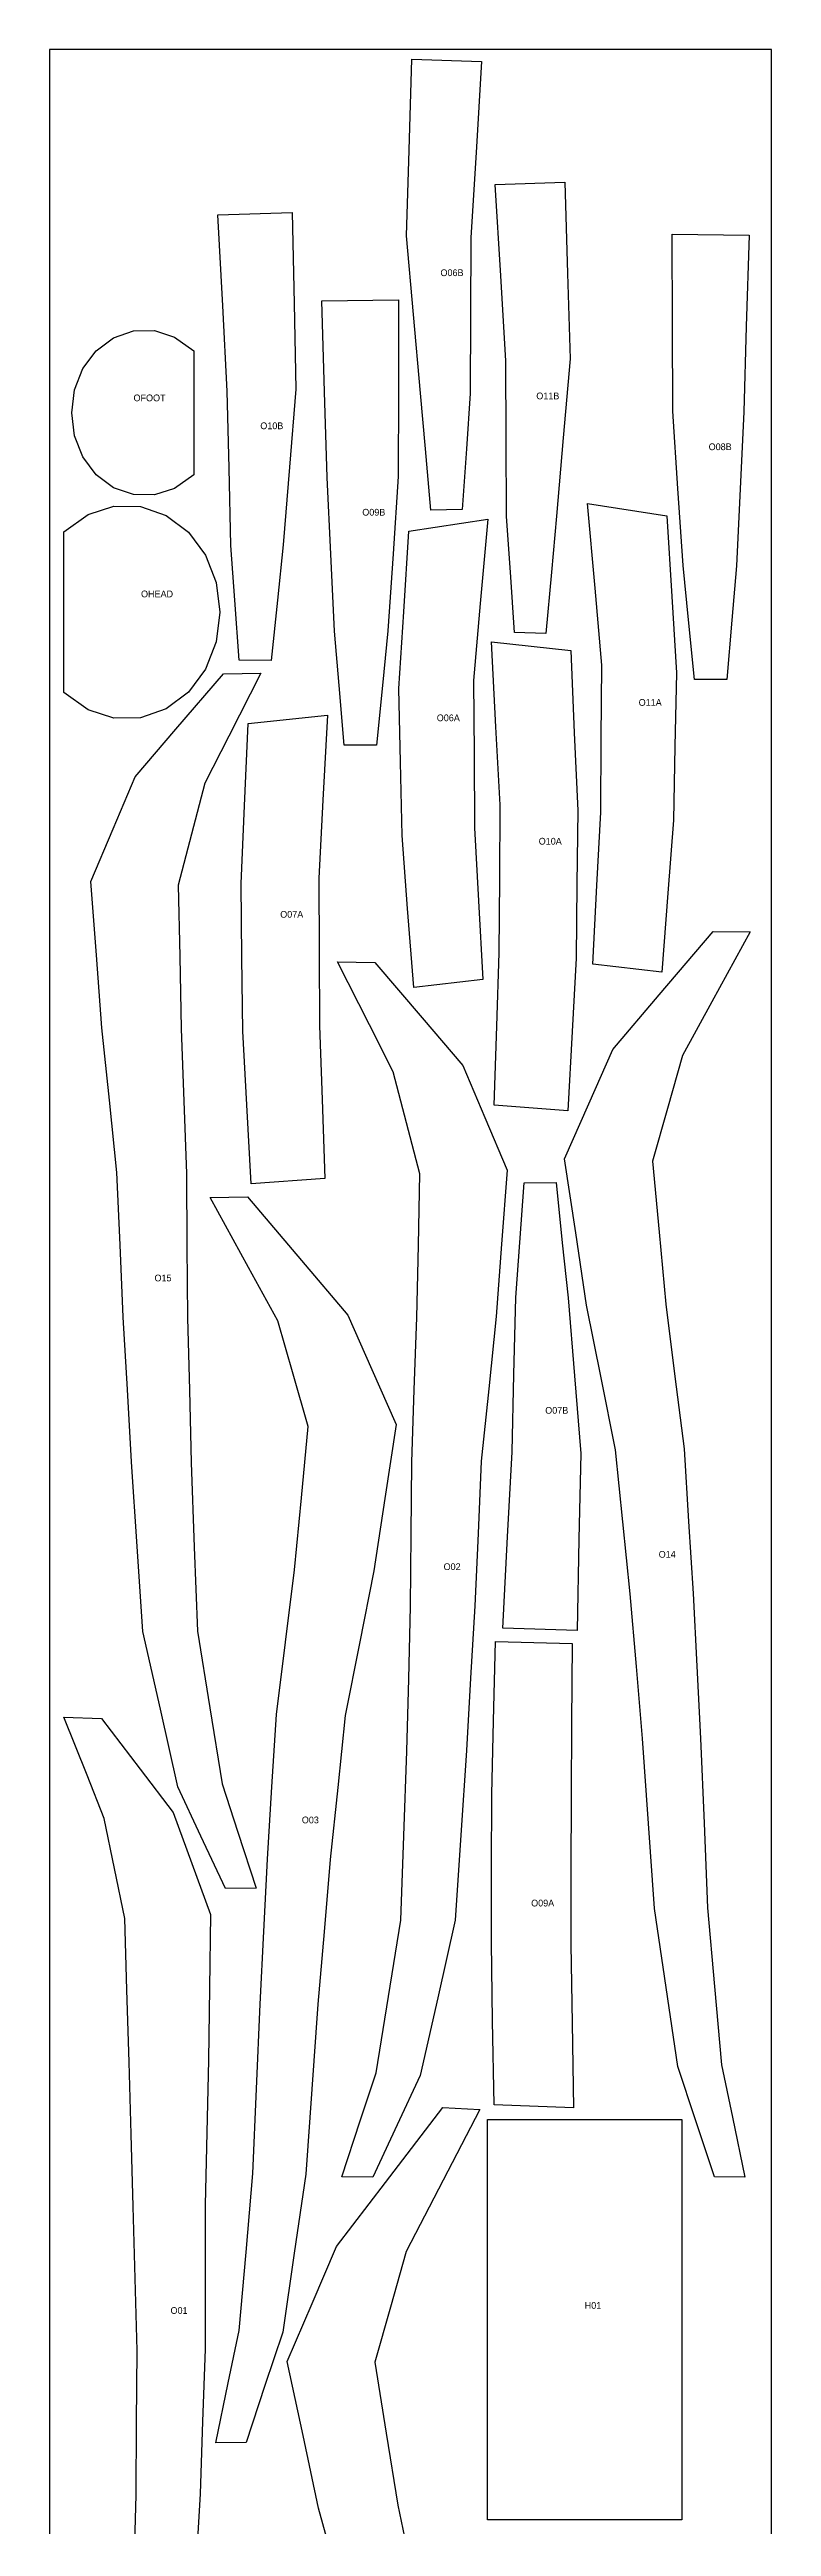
# Model space of a CAD drawing. Header units: millimetres. Extents: x 0 to 1500, y 0 to 7923.
# Drawn here: x 0 to 1500, y 2776 to 7923 of the extents above; entities that cross this region are included whole.
import ezdxf

# ---------------------------------------------------------------- set-up
doc = ezdxf.new("R2010")
doc.units = ezdxf.units.MM
for name, color, linetype in [('H01', 7, 'Continuous'), ('O01', 7, 'Continuous'), ('O02', 7, 'Continuous'), ('O03', 7, 'Continuous'), ('O06A', 7, 'Continuous'), ('O06B', 7, 'Continuous'), ('O07A', 7, 'Continuous'), ('O07B', 7, 'Continuous'), ('O08B', 7, 'Continuous'), ('O09A', 7, 'Continuous'), ('O09B', 7, 'Continuous'), ('O10A', 7, 'Continuous'), ('O10B', 7, 'Continuous'), ('O11A', 7, 'Continuous'), ('O11B', 7, 'Continuous'), ('O13', 7, 'Continuous'), ('O14', 7, 'Continuous'), ('O15', 7, 'Continuous'), ('OFOOT', 7, 'Continuous'), ('OHEAD', 7, 'Continuous')]:
    doc.layers.add(name, color=color, linetype=linetype)

msp = doc.modelspace()

# ---------------------------------------------------------------- linework, layer by layer
msp.add_lwpolyline([(0, 0), (1500, 0), (1500, 7923.5), (0, 7923.5)], close=True)
at = {"layer": 'H01'}
msp.add_lwpolyline([(1314, 2790), (910, 2790), (910, 2843), (910, 2866.5), (910, 2893.1), (910, 2923.1), (910, 2956.3), (910, 2992.6), (910, 3031.7), (910, 3073), (910, 3116.2), (910, 3160.7), (910, 3205.7), (910, 3250.8), (910, 3295.2), (910, 3338.4), (910, 3379.8), (910, 3418.9), (910, 3455.2), (910, 3488.4), (910, 3518.3), (910, 3544.9), (910, 3568.5), (910, 3621.4), (1314, 3621.4), (1314, 3589.6), (1314, 3568.5), (1314, 3544.9), (1314, 3518.3), (1314, 3488.4), (1314, 3455.2), (1314, 3418.9), (1314, 3379.8), (1314, 3338.4), (1314, 3295.2), (1314, 3250.8), (1314, 3205.7), (1314, 3160.7), (1314, 3116.2), (1314, 3073), (1314, 3031.7), (1314, 2992.6), (1314, 2956.3), (1314, 2923.1), (1314, 2893.1), (1314, 2866.5), (1314, 2843), (1314, 2821.8), (1314, 2790)], close=True, dxfattribs=at)
at = {"layer": 'O01'}
msp.add_lwpolyline([(174.8, 2665.8), (180.1, 2841.3), (180.9, 2991.3), (181.8, 3141.3), (177.8, 3291.1), (173.7, 3441), (169.5, 3590.9), (165.2, 3740.9), (160.8, 3890.8), (156.5, 4039.7), (135, 4143.5), (113.6, 4247.4), (78, 4337.1), (30, 4457.8), (30, 4457.8), (107.9, 4454.8), (188.2, 4349.5), (256.7, 4259.8), (295.4, 4153.9), (334.2, 4047.6), (332.2, 3895.3), (330.3, 3745), (326.6, 3594.7), (323.1, 3444.6), (323.1, 3294.7), (323.2, 3144.4), (318, 2993.9), (312.8, 2843.5), (302.3, 2667.7)], dxfattribs=at)
at = {"layer": 'O02'}
msp.add_lwpolyline([(598, 6027.2), (675.6, 6025.8), (774.3, 5910.8), (858.8, 5812.3), (904.6, 5703.8), (950.8, 5594.4), (939.4, 5441.1), (928.3, 5290.5), (912.6, 5139.8), (897, 4989.6), (890.3, 4839.7), (883.6, 4689.4), (875, 4538.9), (866.3, 4388.5), (854.6, 4212.5), (842.9, 4035.6), (806.7, 3874.5), (770.4, 3713.1), (722.3, 3610.4), (671.4, 3502), (607.3, 3502.7), (645.6, 3619), (678.4, 3718.9), (704, 3877.4), (729.7, 4036.2), (736.1, 4211.4), (742.6, 4387.2), (746.4, 4537.4), (750.1, 4687.6), (751.4, 4837.6), (752.6, 4987.8), (757.9, 5138.2), (763.2, 5288.3), (766.4, 5438.4), (769.5, 5586.9), (741.9, 5692.6), (714.1, 5798.7), (664.5, 5896.4), (598, 6027.2)], close=True, dxfattribs=at)
at = {"layer": 'O03'}
msp.add_lwpolyline([(334, 5537.9), (411.2, 5538.8), (523.5, 5406.6), (619.8, 5293.3), (669.5, 5180.5), (719.9, 5066), (696.7, 4912.3), (674, 4761.8), (644, 4611.2), (614.1, 4461.5), (598.7, 4311.9), (583.3, 4161.8), (570.4, 4011.4), (557.6, 3861.1), (545.1, 3684.9), (532.6, 3508.2), (508.6, 3344.1), (484.4, 3179.5), (447.6, 3068.7), (408.4, 2950.7), (345.3, 2950), (371.1, 3074.3), (393.7, 3183.3), (408.2, 3346.2), (422.7, 3509.4), (430, 3685.3), (437.3, 3861.6), (445, 4012.1), (452.7, 4162.6), (462.1, 4312.7), (471.6, 4463.2), (490.4, 4613.8), (509.1, 4763.8), (523.2, 4913.7), (537.1, 5061.6), (505.9, 5170.9), (474.4, 5281.1), (413.7, 5392.1), (334, 5537.9)], close=True, dxfattribs=at)
at = {"layer": 'O06A'}
msp.add_lwpolyline([(746.3, 6922.6), (910.6, 6947.6), (895.1, 6771.9), (881.2, 6612), (882.2, 6459.2), (883.3, 6306.2), (891.4, 6154.2), (900, 5990.6), (756.6, 5974), (744.1, 6138.1), (732.5, 6290), (729.3, 6442.8), (726, 6595.9), (735.9, 6754.6), (746.3, 6922.6)], close=True, dxfattribs=at)
at = {"layer": 'O06B'}
msp.add_lwpolyline([(752.8, 7903.5), (897.7, 7898.8), (886.3, 7709.4), (875.7, 7532.6), (874.9, 7371.1), (874.1, 7208.9), (866.1, 7093.6), (857.4, 6967.9), (792.3, 6966), (780.9, 7093.4), (770.5, 7209.6), (756.3, 7372.6), (742, 7536.4), (747.2, 7714.3), (752.8, 7903.5)], close=True, dxfattribs=at)
at = {"layer": 'O07A'}
msp.add_lwpolyline([(412.9, 6522.8), (577.6, 6540.4), (568, 6363.8), (559.3, 6201.5), (560.2, 6048), (561.1, 5894.4), (566.2, 5741.7), (571.7, 5577.5), (418.6, 5566), (409.7, 5730.5), (401.5, 5883.1), (399.8, 6036.7), (398, 6190.3), (405.2, 6351.6), (412.9, 6522.8)], close=True, dxfattribs=at)
at = {"layer": 'O07B'}
msp.add_lwpolyline([(1096.1, 4638), (942, 4642.8), (951.8, 4832.4), (961, 5009.5), (965, 5169.6), (968.9, 5330.2), (977.1, 5443.9), (986.2, 5568.4), (1052.5, 5569), (1065.4, 5443.5), (1077.3, 5328.9), (1090.5, 5167.4), (1103.7, 5005.5), (1100, 4827.5), (1096.1, 4638)], close=True, dxfattribs=at)
at = {"layer": 'O08B'}
msp.add_lwpolyline([(1294, 7539.5), (1453.4, 7537.5), (1447.8, 7347.8), (1442.5, 7170.2), (1435, 7010.5), (1427.6, 6850.7), (1417.8, 6737.8), (1407.1, 6614.1), (1340.1, 6614), (1327.7, 6738), (1316.4, 6851.3), (1305.6, 7011.5), (1294.8, 7171.9), (1294.4, 7349.8), (1294, 7539.5)], close=True, dxfattribs=at)
at = {"layer": 'O09A'}
msp.add_lwpolyline([(1088.9, 3646), (923.6, 3652.3), (920.7, 3826.5), (918, 3989.5), (918.5, 4143.4), (919, 4297.4), (922.8, 4450.3), (926.9, 4615.2), (1085.6, 4611.1), (1084.6, 4446.3), (1083.7, 4293.4), (1083.3, 4139.4), (1082.9, 3985.5), (1085.7, 3822.1), (1088.9, 3646)], close=True, dxfattribs=at)
at = {"layer": 'O09B'}
msp.add_lwpolyline([(566, 7401.5), (725.4, 7403.5), (725, 7213.8), (724.6, 7035.9), (713.8, 6875.5), (703, 6715.3), (691.7, 6602), (679.3, 6478), (612.3, 6478.1), (601.6, 6601.8), (591.8, 6714.7), (584.3, 6874.5), (576.9, 7034.2), (571.6, 7211.8), (566, 7401.5)], close=True, dxfattribs=at)
at = {"layer": 'O10A'}
msp.add_lwpolyline([(918, 6692.5), (1082.8, 6674.8), (1090.4, 6503.6), (1097.7, 6342.3), (1095.9, 6188.7), (1094.2, 6035.1), (1085.9, 5882.5), (1077, 5718), (923.9, 5729.5), (929.4, 5893.8), (934.5, 6046.4), (935.5, 6200), (936.4, 6353.5), (927.6, 6515.8), (918, 6692.5)], close=True, dxfattribs=at)
at = {"layer": 'O10B'}
msp.add_lwpolyline([(350, 7580.1), (504.1, 7585), (508, 7395.5), (511.7, 7217.5), (498.5, 7055.5), (485.3, 6894.1), (473.4, 6779.4), (460.5, 6654), (394.2, 6654.6), (385.1, 6779.1), (376.9, 6892.8), (373, 7053.4), (369, 7213.5), (359.8, 7390.6), (350, 7580.1)], close=True, dxfattribs=at)
at = {"layer": 'O11A'}
msp.add_lwpolyline([(1118, 6979.7), (1282.3, 6954.6), (1292.7, 6786.6), (1302.7, 6627.9), (1299.5, 6474.8), (1296.2, 6322), (1284.6, 6170.1), (1272, 6006), (1128.6, 6022.7), (1137.3, 6186.2), (1145.4, 6338.3), (1146.5, 6491.3), (1147.6, 6644), (1133.6, 6804), (1118, 6979.7)], close=True, dxfattribs=at)
at = {"layer": 'O11B'}
msp.add_lwpolyline([(926, 7642.8), (1070.9, 7647.5), (1076.4, 7458.3), (1081.7, 7280.4), (1067.4, 7116.6), (1053.1, 6953.6), (1042.8, 6837.4), (1031.4, 6710), (966.3, 6711.9), (957.6, 6837.6), (949.6, 6952.9), (948.8, 7115.1), (948, 7276.6), (937.4, 7453.4), (926, 7642.8)], close=True, dxfattribs=at)
at = {"layer": 'O13'}
msp.add_lwpolyline([(600.4, 2663.7), (559, 2814.2), (526.9, 2964.6), (494, 3118.4), (545.6, 3239.2), (596.4, 3357.8), (698, 3490.8), (817, 3646.4), (817, 3646.4), (894.2, 3642.3), (808.2, 3476.8), (741, 3347.5), (708.2, 3231.7), (675.7, 3117.3), (699.5, 2969.9), (723.6, 2820.2), (754.7, 2670.4)], dxfattribs=at)
at = {"layer": 'O14'}
msp.add_lwpolyline([(1378.7, 6090.8), (1455.9, 6089.9), (1376.2, 5944.1), (1315.5, 5833.1), (1284, 5722.9), (1252.8, 5613.6), (1266.7, 5465.7), (1280.8, 5315.8), (1299.5, 5165.8), (1318.4, 5015.2), (1327.8, 4864.7), (1337.2, 4714.6), (1344.9, 4564.1), (1352.7, 4413.6), (1360, 4237.3), (1367.2, 4061.4), (1381.7, 3898.2), (1396.2, 3735.3), (1418.8, 3626.3), (1444.6, 3502), (1381.5, 3502.7), (1342.3, 3620.7), (1305.5, 3731.5), (1281.3, 3896.1), (1257.3, 4060.2), (1244.8, 4236.9), (1232.3, 4413.1), (1219.5, 4563.4), (1206.6, 4713.8), (1191.2, 4863.9), (1175.8, 5013.5), (1146, 5163.2), (1116, 5313.8), (1093.2, 5464.3), (1070, 5618), (1120.4, 5732.5), (1170.1, 5845.3), (1266.4, 5958.6), (1378.7, 6090.8)], close=True, dxfattribs=at)
at = {"layer": 'O15'}
msp.add_lwpolyline([(361.3, 6625.8), (438.8, 6627.3), (372.4, 6496.4), (322.7, 6398.6), (295, 6292.6), (267.3, 6186.9), (270.4, 6038.4), (273.6, 5888.3), (278.9, 5738.2), (284.3, 5587.8), (285.5, 5437.6), (286.8, 5287.6), (290.5, 5137.4), (294.3, 4987.2), (300.7, 4811.4), (307.2, 4636.2), (332.8, 4477.4), (358.4, 4318.9), (391.2, 4219), (429.5, 4102.7), (365.4, 4102), (314.6, 4210.4), (266.5, 4313.1), (230.2, 4474.5), (194, 4635.6), (182.3, 4812.5), (170.6, 4988.5), (161.9, 5138.9), (153.3, 5289.4), (146.6, 5439.7), (139.9, 5589.6), (124.3, 5739.8), (108.6, 5890.5), (97.4, 6041.1), (86, 6194.4), (132.2, 6303.8), (178, 6412.3), (262.6, 6510.8), (361.3, 6625.8)], close=True, dxfattribs=at)
at = {"layer": 'OFOOT'}
msp.add_lwpolyline([(300.1, 7297.4), (300.1, 7039.9), (259.9, 7011.3), (218.2, 6998), (174.7, 6998.5), (133.2, 7012.9), (97.2, 7039.8), (69.5, 7076.8), (52, 7120.9), (46, 7168.7), (52, 7216.4), (69.5, 7260.5), (97.2, 7297.5), (133.2, 7324.4), (174.7, 7338.8), (218.2, 7339.3), (259.9, 7326), (300.1, 7297.4)], close=True, dxfattribs=at)
at = {"layer": 'OHEAD'}
msp.add_lwpolyline([(30, 6587.2), (30, 6921.3), (80.4, 6957.3), (133.7, 6974.5), (189.3, 6973.8), (242.3, 6955.3), (288.4, 6920.7), (324, 6873), (346.4, 6816), (354.1, 6754.2), (346.4, 6692.5), (324, 6635.5), (288.4, 6587.8), (242.3, 6553.2), (189.3, 6534.7), (133.7, 6534), (80.4, 6551.2), (30, 6587.2)], close=True, dxfattribs=at)

# ---------------------------------------------------------------- texts
for s, p in [('O06B', (812.3, 7452.6)), ('OFOOT', (174.5, 7192.5)), ('O11B', (1011.4, 7196.6)), ('O10B', (437.9, 7134.5)), ('O08B', (1369.5, 7090.9)), ('O09B', (649.8, 6954.9)), ('OHEAD', (190.1, 6785.1)), ('O06A', (804.6, 6527.6)), ('O11A', (1224.1, 6559.6)), ('O10A', (1016.4, 6271.2)), ('O07A', (479.3, 6119.2)), ('O15', (218.1, 5363.5)), ('O07B', (1030, 5088.4)), ('O14', (1265.7, 4789.2)), ('O02', (818.8, 4763.5)), ('O03', (524.2, 4237.2)), ('O09A', (1000.7, 4064.4)), ('O01', (251.4, 3217.7)), ('H01', (1112, 3228.2))]:
    msp.add_text(s, height=14).set_placement(p)

doc.saveas('drawing.dxf')
